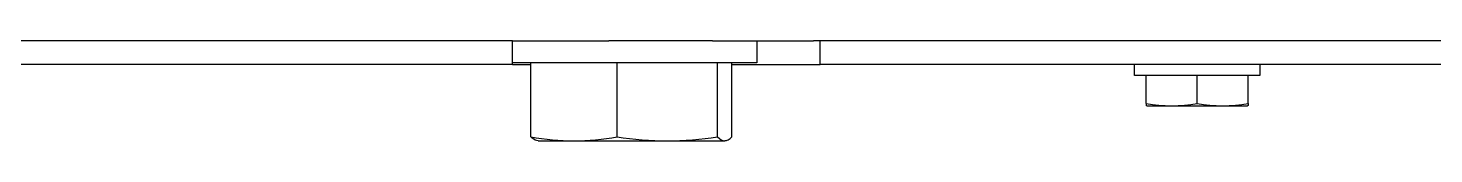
# Model space of a CAD drawing. Header units: millimetres. Extents: x 156850 to 204135, y 56350 to 74150.
# Drawn here: x 158673.9 to 158853, y 57410.2 to 57423 of the extents above; entities that cross this region are included whole.
import ezdxf

# ---------------------------------------------------------------- set-up
doc = ezdxf.new("R2010")
doc.units = ezdxf.units.MM
doc.header["$LTSCALE"] = 150
doc.layers.add('-----33 Equipment', color=5, linetype='Continuous')

# ---------------------------------------------------------------- blocks, each defined once
blk = doc.blocks.new('X-2F-PLAN$0$A$C13F33EB5')
at = {"color": 0, "linetype": 'Continuous'}
for p, q in [((581.98, 503.4), (581.98, 695.22)), ((584.98, 503.4), (584.98, 695.22)), ((581.98, 503.4), (584.98, 503.4)), ((581.98, 503.4), (581.98, 501.04)), ((582.18, 472.24), (582.18, 503.4)), ((584.98, 503.4), (584.98, 491.11)), ((572.18, 500.14), (572.24, 500.34)), ((572.18, 500.14), (572.18, 476.34)), ((572.71, 501.04), (582.18, 501.04)), ((584.98, 477.88), (584.98, 491.11)), ((572.71, 490.06), (582.18, 490.06)), ((572.71, 477.25), (582.18, 477.25)), ((584.98, 477.88), (584.98, 465.02)), ((572.24, 476.13), (572.18, 476.34)), ((572.71, 475.43), (582.18, 475.43)), ((581.98, 475.43), (581.98, 469.01)), ((584.98, 472.24), (582.18, 472.24)), ((581.98, 469.01), (581.98, 464.19)), ((581.98, 229.33), (581.98, 464.19)), ((581.98, 464.19), (584.98, 464.19)), ((584.98, 464.19), (584.98, 465.02)), ((584.98, 229.33), (584.98, 464.19)), ((580.58, 408.12), (580.58, 424.12)), ((580.58, 424.12), (581.98, 424.12)), ((576.68, 422.52), (576.71, 422.62)), ((576.68, 422.52), (576.68, 409.72)), ((576.98, 422.62), (576.71, 422.62)), ((576.98, 422.62), (580.58, 422.62)), ((576.98, 416.12), (580.58, 416.12)), ((576.71, 409.62), (576.68, 409.72)), ((576.98, 409.62), (576.71, 409.62)), ((576.98, 409.62), (580.58, 409.62)), ((581.98, 408.12), (580.58, 408.12))]:
    blk.add_line(p, q, dxfattribs=at)
for centre, radius, start, end in [((602.78, 495.55), 30.57, 169.6507, 190.3493), ((613.67, 483.66), 41.46, 171.116, 188.884), ((596.44, 419.37), 19.74, 170.5216, 189.4784), ((596.44, 412.87), 19.74, 170.5216, 189.4784)]:
    blk.add_arc(centre, radius, start, end, dxfattribs=at)
for points in [[(572.24, 500.34), (572.3, 500.58), (572.47, 500.81), (572.71, 501.04)], [(572.71, 477.25), (572.4, 476.95), (572.02, 476.34), (572.4, 475.73), (572.71, 475.43)]]:
    blk.add_open_spline(points, degree=3, dxfattribs=at)
blk = doc.blocks.new('X-2F-PLAN$0$zw$C47F')
at = {"layer": '-----33 Equipment'}
blk.add_blockref('X-2F-PLAN$0$A$C13F33EB5', (-18.2, 1047.3), dxfattribs=at)

msp = doc.modelspace()

# ---------------------------------------------------------------- block references
at = {"layer": '-----33 Equipment', "rotation": 90.00000000000001}
msp.add_blockref('X-2F-PLAN$0$zw$C47F', (160286.3, 56856.22), dxfattribs=at)

doc.saveas('drawing.dxf')
